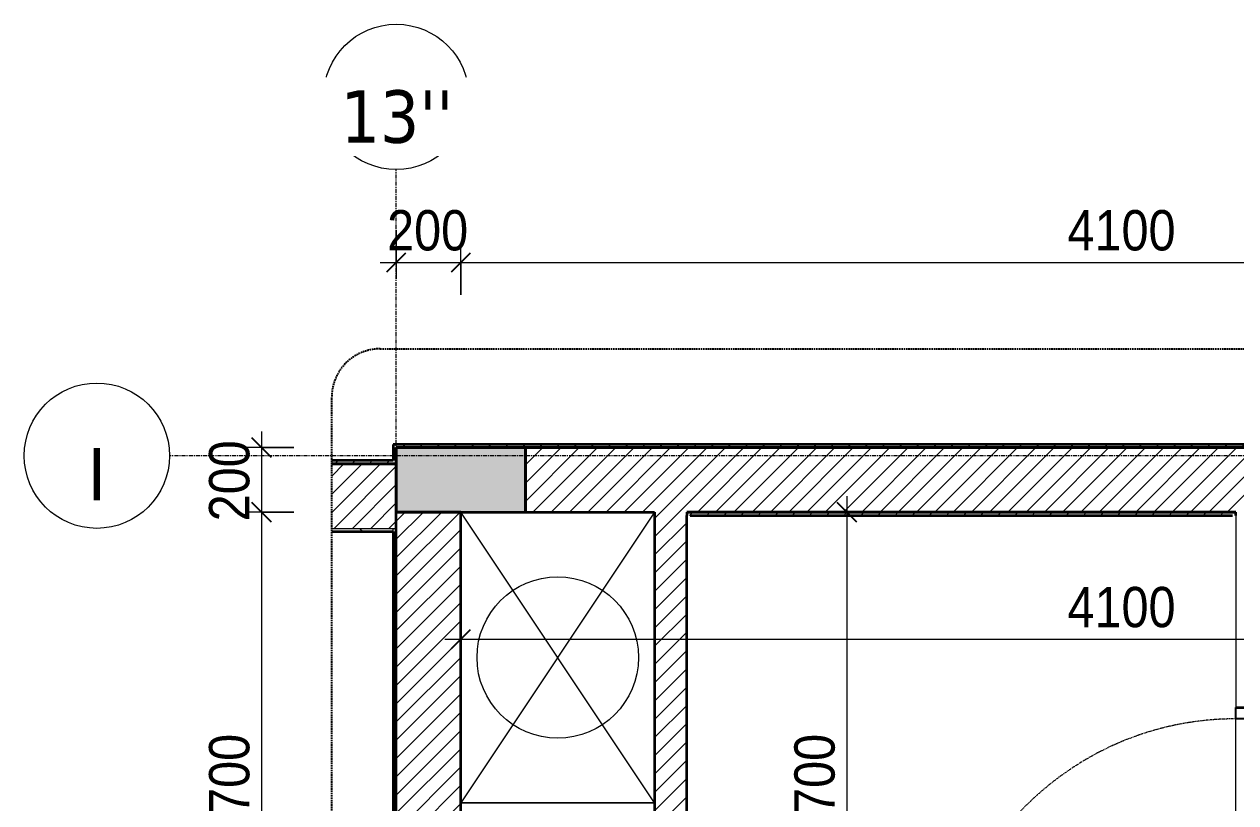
# Model space of a CAD drawing. Header units: millimetres. Extents: x 110757 to 149279, y 2002 to 54990.
# Drawn here: x 127592 to 131344, y 52462 to 54873 of the extents above; entities that cross this region are included whole.
import ezdxf

# ---------------------------------------------------------------- set-up
doc = ezdxf.new("R2010")
doc.units = ezdxf.units.MM
for name, pattern in [('Dash - Tight', [4.5, 3, -1.5]), ('Grid Line', [22.225, 12.7, -3.175, 3.175, -3.175]), ('Hidden', [7.14375, 4.7625, -2.38125])]:
    doc.linetypes.add(name, pattern=pattern)
for name, color, linetype, lineweight in [('0-2', 10, 'Continuous', 5), ('0-3', 250, 'Continuous', 18), ('A-ANNO-DIMS', 211, 'Continuous', 9), ('A-ANNO-DIMS-50', 211, 'Continuous', 9), ('A-DETL-GENF-1', 92, 'Dash - Tight', 18), ('A-DETL-GENF-2', 92, 'Hidden', 25), ('A-DOOR', 31, 'Continuous', 18), ('A-DOOR-FRAM', 31, 'Continuous', 25), ('A-FLOR', 192, 'Continuous', 18), ('A-WALL', 113, 'Continuous', 18), ('A-WALL-1', 113, 'Continuous', 35), ('A-WALL-PATT-1', 111, 'Continuous', 18), ('A-WALL-PATT-2', 250, 'Continuous', 18), ('I-WALL-1', 7, 'Continuous', 35), ('I-WALL-2', 2, 'Continuous', 35), ('S-COLS-1', 9, 'Continuous', 5), ('S-COLS-2', 7, 'Continuous', 35), ('S-GRID-1', 1, 'Grid Line', 9), ('S-GRID-IDEN', 1, 'Continuous', 9)]:
    doc.layers.add(name, color=color, linetype=linetype, lineweight=lineweight)
doc.styles.add('Tahoma_B', font='tahomabd.ttf', dxfattribs={"height": 162.5})
doc.styles.add('UTM Avo', font='', dxfattribs={"width": 0.9, "height": 125})
doc.styles.get('UTM Avo').set_extended_font_data('UTM Avo')
doc.dimstyles.new('1_Dim_chi_tiet_2_5', dxfattribs={"dimscale": 304.8, "dimtxt": 124.912619, "dimasz": 0.19685, "dimexe": 0.164042, "dimexo": 0.0625, "dimgap": 0.016404, "dimtad": 1, "dimdec": 0, "dimrnd": 5, "dimzin": 0, "dimdsep": 46, "dimtxsty": 'UTM Avo', "dimblk1": 'OBLIQUE', "dimblk2": 'OBLIQUE', "dimsah": 1, "dimcen": 0.09, "dimdle": 0.164042, "dimazin": 0, "dimtfac": 1, "dimtdec": 4, "dimtix": 1, "dimtmove": 0, "dimatfit": 3, "dimfxl": 0.328084, "dimfxlon": 1, "dimtvp": 1, "dimtolj": 1, "dimtzin": 0, "dimarcsym": 2})
pattern_1 = [(45, (0, 0), (-26.516504, 26.516504), [])]
pattern_2 = [(45, (16691.427, 0), (-28.284271, 28.284271), [])]

# ---------------------------------------------------------------- blocks, each defined once
blk = doc.blocks.new('NCV_TKTC_KET CAU_rvt-3-TKCS_THANG MÁY TM3 - MẶT BẰNG TẦNG 2-8')
at = {"layer": 'S-COLS-1'}
blk.add_hatch(color=256, dxfattribs=at).paths.add_polyline_path([(112452.6, 53361.9), (112452.6, 53561.9), (112052.6, 53561.9), (112052.6, 53361.9)])
at = {"layer": 'S-COLS-2'}
for p, q in [((112052.6, 53561.9), (112052.6, 53361.9)), ((112452.6, 53561.9), (112052.6, 53561.9)), ((112452.6, 53361.9), (112452.6, 53561.9)), ((112052.6, 53361.9), (112452.6, 53361.9))]:
    blk.add_line(p, q, dxfattribs=at)
blk = doc.blocks.new('NCV_TKTC_TANG 2_rvt-3-TKCS_THANG MÁY TM3 - MẶT BẰNG TẦNG 2-8')
at = {"layer": 'A-WALL-PATT-2'}
h = blk.add_hatch(dxfattribs=at)
h.set_pattern_fill('FP_3', color=256, style=0, pattern_type=2)
h.set_pattern_definition(pattern_1)
h.paths.add_polyline_path([(115073.4, 53561.9), (115152.6, 53561.9), (115152.6, 53571.9), (112042.6, 53571.9), (112042.6, 53561.9), (114221.2, 53561.9)])
h = blk.add_hatch(dxfattribs=at)
h.set_pattern_fill('FP_3', color=256, style=0, pattern_type=2)
h.set_pattern_definition(pattern_1)
h.paths.add_polyline_path([(112052.6, 53511.9), (112052.6, 53561.9), (112042.6, 53561.9), (112042.6, 53511.9)])
h = blk.add_hatch(dxfattribs=at)
h.set_pattern_fill('FP_3', color=256, style=0, pattern_type=2)
h.set_pattern_definition(pattern_1)
h.paths.add_polyline_path([(112042.6, 53511.9), (112042.6, 53521.9), (111852.6, 53521.9), (111852.6, 53511.9)])
at = {"layer": 'I-WALL-1'}
for p, q in [((115142.6, 53571.9), (112042.6, 53571.9)), ((112042.6, 53571.9), (112042.6, 53561.9)), ((112042.6, 53561.9), (112042.6, 53521.9)), ((112052.6, 53561.9), (115152.6, 53561.9)), ((112052.6, 53511.9), (112052.6, 53561.9)), ((112042.6, 53521.9), (111852.6, 53521.9)), ((111852.6, 53511.9), (112042.6, 53511.9)), ((112042.6, 53511.9), (112052.6, 53511.9))]:
    blk.add_line(p, q, dxfattribs=at)
blk = doc.blocks.new('FD_02 - FD_03 - FD_03-KY THUAT-900x2200mm-801877-TKCS_THANG MÁY TM3 - MẶT BẰNG TẦNG 2-8')
at = {"layer": 'A-DETL-GENF-1'}
for p, q in [((460, -50), (420, -50)), ((420, -50), (420, -970)), ((460, -970), (460, -50)), ((420, -970), (460, -970))]:
    blk.add_line(p, q, dxfattribs=at)
blk.add_arc((460, -50), 920, 180, 267.5081, dxfattribs=at)
at = {"layer": 'A-DOOR-FRAM'}
for p, q in [((-495, 50), (-450, 50)), ((-495, -50), (-495, 50)), ((-450, 50), (-450, -10)), ((450, 50), (495, 50)), ((450, -10), (450, 50)), ((495, 50), (495, -50)), ((-450, -10), (-460, -10)), ((-460, -10), (-460, -50)), ((460, -10), (450, -10)), ((460, -50), (460, -10)), ((-460, -50), (-495, -50)), ((495, -50), (460, -50))]:
    blk.add_line(p, q, dxfattribs=at)
blk = doc.blocks.new('BORDER VIEW - BORDER VIEW-2485208-TKCS_THANG MÁY TM3 - MẶT BẰNG TẦNG 2-8')
at = {"layer": 'A-DETL-GENF-2'}
for p, q in [((150, 8730.4), (4686.5, 8730.4)), ((0, 150), (0, 8580.4))]:
    blk.add_line(p, q, dxfattribs=at)
blk.add_arc((150, 8580.4), 150, 90, 180, dxfattribs=at)
blk = doc.blocks.new('Grid - M_Grid Head - Circle-353313-TKCS_THANG MÁY TM3 - MẶT BẰNG TẦNG 2-8')
at = {"layer": 'S-GRID-IDEN'}
blk.add_circle((0, 0), 4.5, dxfattribs=at)
blk = doc.blocks.new('DIMBLOCK66-TKCS_THANG MÁY TM3 - MẶT BẰNG TẦNG 2-8')
at = {"layer": 'A-ANNO-DIMS-50'}
for p, q in [((128744.1, 54235), (128744.1, 54085)), ((128744.1, 54135), (128744.1, 54235)), ((128944.1, 54035), (128944.1, 54185)), ((128694.1, 54135), (128944.1, 54135)), ((128944.1, 54135), (128944.1, 54035))]:
    blk.add_line(p, q, dxfattribs=at)
at = {"layer": 'A-ANNO-DIMS-50', "lineweight": 25}
for p, q in [((128744.1, 54135), (128774.1, 54165)), ((128944.1, 54135), (128974.1, 54165)), ((128744.1, 54135), (128714.1, 54105)), ((128944.1, 54135), (128914.1, 54105))]:
    blk.add_line(p, q, dxfattribs=at)
at = {"layer": 'A-ANNO-DIMS-50', "color": 0, "insert": (128715.7, 54297.4), "char_height": 125, "width": 308.118, "attachment_point": 1, "line_spacing_factor": 1.110334, "style": 'UTM Avo'}
blk.add_mtext('200', dxfattribs=at)
blk = doc.blocks.new('_Oblique')
at = {"color": 0, "linetype": 'ByBlock', "lineweight": -2}
blk.add_line((-0.5, -0.5), (0.5, 0.5), dxfattribs=at)
blk = doc.blocks.new('DIMBLOCK67-TKCS_THANG MÁY TM3 - MẶT BẰNG TẦNG 2-8')
at = {"layer": 'A-ANNO-DIMS-50'}
for p, q in [((128944.1, 54035), (128944.1, 54185)), ((133044, 54035), (133044, 54185)), ((128944.1, 54135), (133044, 54135)), ((128944.1, 54135), (128944.1, 54035)), ((133044, 54135), (133044, 54035))]:
    blk.add_line(p, q, dxfattribs=at)
at = {"layer": 'A-ANNO-DIMS-50', "lineweight": 25}
for p, q in [((128944.1, 54135), (128974.1, 54165)), ((133044, 54135), (133074, 54165)), ((128944.1, 54135), (128914.1, 54105)), ((133044, 54135), (133014, 54105))]:
    blk.add_line(p, q, dxfattribs=at)
at = {"layer": 'A-ANNO-DIMS-50', "color": 0, "insert": (130822.9, 54297.4), "char_height": 125, "width": 410.824, "attachment_point": 1, "line_spacing_factor": 1.110334, "style": 'UTM Avo'}
blk.add_mtext('4100', dxfattribs=at)
blk = doc.blocks.new('DIMBLOCK69-TKCS_THANG MÁY TM3 - MẶT BẰNG TẦNG 2-8')
at = {"layer": 'A-ANNO-DIMS-50'}
for p, q in [((130139.2, 53411.9), (130139.2, 51611.9)), ((130239.2, 53361.9), (130089.2, 53361.9)), ((130139.2, 53361.9), (130239.2, 53361.9)), ((130239.2, 51661.9), (130089.2, 51661.9)), ((130139.2, 51661.9), (130239.2, 51661.9))]:
    blk.add_line(p, q, dxfattribs=at)
at = {"layer": 'A-ANNO-DIMS-50', "lineweight": 25}
for p, q in [((130139.2, 53361.9), (130109.2, 53391.9)), ((130139.2, 53361.9), (130169.2, 53331.9)), ((130139.2, 51661.9), (130109.2, 51691.9)), ((130139.2, 51661.9), (130169.2, 51631.9))]:
    blk.add_line(p, q, dxfattribs=at)
at = {"layer": 'A-ANNO-DIMS-50', "color": 0, "insert": (129976.8, 52340.8), "char_height": 125, "width": 410.824, "attachment_point": 1, "rotation": 90, "line_spacing_factor": 1.110334, "style": 'UTM Avo'}
blk.add_mtext('1700', dxfattribs=at)
blk = doc.blocks.new('DIMBLOCK70-TKCS_THANG MÁY TM3 - MẶT BẰNG TẦNG 2-8')
at = {"layer": 'A-ANNO-DIMS-50'}
for p, q in [((128944.1, 53068.4), (128944.1, 52918.4)), ((128944.1, 52968.4), (128944.1, 53068.4)), ((133044, 53068.4), (133044, 52918.4)), ((133044, 52968.4), (133044, 53068.4)), ((128894.1, 52968.4), (133094, 52968.4))]:
    blk.add_line(p, q, dxfattribs=at)
at = {"layer": 'A-ANNO-DIMS-50', "lineweight": 25}
for p, q in [((128944.1, 52968.4), (128974.1, 52998.4)), ((133044, 52968.4), (133074, 52998.4)), ((128944.1, 52968.4), (128914.1, 52938.4)), ((133044, 52968.4), (133014, 52938.4))]:
    blk.add_line(p, q, dxfattribs=at)
at = {"layer": 'A-ANNO-DIMS-50', "color": 0, "insert": (130822.9, 53130.7), "char_height": 125, "width": 410.824, "attachment_point": 1, "line_spacing_factor": 1.110334, "style": 'UTM Avo'}
blk.add_mtext('4100', dxfattribs=at)
blk = doc.blocks.new('DIMBLOCK82-TKCS_THANG MÁY TM3 - MẶT BẰNG TẦNG 2-8')
at = {"layer": 'A-ANNO-DIMS-50', "lineweight": 25}
for p, q in [((128326.5, 53561.9), (128296.5, 53591.9)), ((128326.5, 53561.9), (128356.5, 53531.9)), ((128326.5, 53361.9), (128296.5, 53391.9)), ((128326.5, 53361.9), (128356.5, 53331.9))]:
    blk.add_line(p, q, dxfattribs=at)
at = {"layer": 'A-ANNO-DIMS-50'}
for p, q in [((128326.5, 53611.9), (128326.5, 53361.9)), ((128426.5, 53561.9), (128276.5, 53561.9)), ((128326.5, 53561.9), (128426.5, 53561.9)), ((128426.5, 53361.9), (128276.5, 53361.9)), ((128326.5, 53361.9), (128426.5, 53361.9))]:
    blk.add_line(p, q, dxfattribs=at)
at = {"layer": 'A-ANNO-DIMS-50', "color": 0, "insert": (128164.1, 53333.6), "char_height": 125, "width": 308.118, "attachment_point": 1, "rotation": 90, "line_spacing_factor": 1.110334, "style": 'UTM Avo'}
blk.add_mtext('200', dxfattribs=at)
blk = doc.blocks.new('DIMBLOCK83-TKCS_THANG MÁY TM3 - MẶT BẰNG TẦNG 2-8')
at = {"layer": 'A-ANNO-DIMS-50'}
for p, q in [((128426.5, 53361.9), (128276.5, 53361.9)), ((128326.5, 53361.9), (128326.5, 51661.9)), ((128326.5, 53361.9), (128426.5, 53361.9)), ((128426.5, 51661.9), (128276.5, 51661.9)), ((128326.5, 51661.9), (128426.5, 51661.9))]:
    blk.add_line(p, q, dxfattribs=at)
at = {"layer": 'A-ANNO-DIMS-50', "lineweight": 25}
for p, q in [((128326.5, 53361.9), (128296.5, 53391.9)), ((128326.5, 53361.9), (128356.5, 53331.9)), ((128326.5, 51661.9), (128296.5, 51691.9)), ((128326.5, 51661.9), (128356.5, 51631.9))]:
    blk.add_line(p, q, dxfattribs=at)
at = {"layer": 'A-ANNO-DIMS-50', "color": 0, "insert": (128164.1, 52340.8), "char_height": 125, "width": 410.824, "attachment_point": 1, "rotation": 90, "line_spacing_factor": 1.110334, "style": 'UTM Avo'}
blk.add_mtext('1700', dxfattribs=at)

msp = doc.modelspace()

# ---------------------------------------------------------------- hatches: boundary and pattern name
at = {"layer": 'A-WALL-PATT-1'}
h = msp.add_hatch(dxfattribs=at)
h.set_pattern_fill('FP_1', color=256, style=0, pattern_type=2)
h.set_pattern_definition(pattern_2)
h.paths.add_polyline_path([(131444.1, 53361.9), (131844, 53361.9), (131844, 53561.9), (129144, 53561.9), (129144, 53361.9), (131344.1, 53361.9)])
h = msp.add_hatch(dxfattribs=at)
h.set_pattern_fill('FP_1', color=256, style=0, pattern_type=2)
h.set_pattern_definition(pattern_2)
h.paths.add_polyline_path([(128734.1, 53311.9), (128744.1, 53311.9), (128744.1, 53511.9), (128544, 53511.9), (128544, 53311.9)])
h = msp.add_hatch(dxfattribs=at)
h.set_pattern_fill('FP_1', color=256, style=0, pattern_type=2)
h.set_pattern_definition(pattern_2)
h.paths.add_polyline_path([(128944.1, 51661.9), (128944.1, 53362.3), (128744.1, 53362.3), (128744.1, 51661.9)])
h = msp.add_hatch(dxfattribs=at)
h.set_pattern_fill('FP_1', color=256, style=0, pattern_type=2)
h.set_pattern_definition(pattern_2)
h.paths.add_polyline_path([(129644.1, 51661.9), (129644.1, 53361.9), (129544.1, 53361.9), (129544.1, 51661.9)])
h = msp.add_hatch(dxfattribs=at)
h.set_pattern_fill('FP_3', color=256, style=0, pattern_type=2)
h.set_pattern_definition([(45, (16691.427, 0), (-26.516504, 26.516504), [])])
h.paths.add_polyline_path([(129654.1, 53351.9), (131344.1, 53351.9), (131344.1, 53361.9), (129644.1, 53361.9), (129644.1, 53351.9)])
h = msp.add_hatch(dxfattribs=at)
h.set_pattern_fill('FP_4', color=256, style=0, pattern_type=2)
h.set_pattern_definition([(135, (16691.43, 0), (-106.06602, -106.06602), [])])
h.paths.add_polyline_path([(128544, 53301.9), (128734.1, 53301.9), (128734.1, 53311.9), (128544, 53311.9)])

# ---------------------------------------------------------------- linework, layer by layer
at = {"layer": '0-3'}
for p, q in [((129544, 52462.3), (128944.1, 53361.9)), ((129544, 53361.9), (128944.1, 52462.3)), ((129544, 52462.3), (129544, 53361.9)), ((128944.1, 52462.3), (129544, 52462.3))]:
    msp.add_line(p, q, dxfattribs=at)
msp.add_circle((129244.1, 52911.9), 250, dxfattribs=at)
at = {"layer": 'A-FLOR'}
for p, q in [((129544, 53361.9), (129544, 52462.3)), ((129544, 52462.3), (128944.1, 52462.3))]:
    msp.add_line(p, q, dxfattribs=at)
at = {"layer": 'A-WALL'}
for p, q in [((131344.1, 53351.9), (131344.1, 52756.9)), ((128544, 53311.9), (128744.1, 53311.9)), ((128734.1, 53301.9), (128734.1, 53311.9)), ((131344.1, 51801.9), (131344.1, 52721.9))]:
    msp.add_line(p, q, dxfattribs=at)
at = {"layer": 'A-WALL-1'}
for p, q in [((131844, 53561.9), (129144, 53561.9)), ((129144, 53561.9), (129144, 53361.9)), ((128744.1, 53511.9), (128544, 53511.9)), ((128744.1, 49361.9), (128744.1, 53511.9)), ((128944.1, 53362.3), (128744.1, 53362.3)), ((128944.1, 51661.9), (128944.1, 53362.3)), ((129144, 53361.9), (129544.1, 53361.9)), ((129544.1, 53361.9), (129544.1, 51661.9)), ((129644.1, 53361.9), (131344.1, 53361.9)), ((129644.1, 51671.9), (129644.1, 53351.9)), ((128544, 53301.9), (128734.1, 53301.9)), ((128734.1, 53301.9), (128734.1, 49037.4)), ((131344.1, 52756.9), (131444.1, 52756.9))]:
    msp.add_line(p, q, dxfattribs=at)
at = {"layer": 'I-WALL-2'}
for p, q in [((131344.1, 53361.9), (129644.1, 53361.9)), ((129644.1, 53361.9), (129644.1, 53351.9)), ((131344.1, 53351.9), (131344.1, 53361.9)), ((129654.1, 53351.9), (131334.1, 53351.9))]:
    msp.add_line(p, q, dxfattribs=at)
at = {"layer": 'S-GRID-1'}
for p, q in [((128744.1, 53173), (128744.1, 54423)), ((129291.8, 53536.9), (128041.8, 53536.9)), ((133230.1, 53536.9), (129291.8, 53536.9)), ((128744.1, 45240.5), (128744.1, 53173))]:
    msp.add_line(p, q, dxfattribs=at)

# ---------------------------------------------------------------- block references
at = {"layer": '0-2'}
for name in ['NCV_TKTC_TANG 2_rvt-3-TKCS_THANG MÁY TM3 - MẶT BẰNG TẦNG 2-8', 'NCV_TKTC_KET CAU_rvt-3-TKCS_THANG MÁY TM3 - MẶT BẰNG TẦNG 2-8']:
    msp.add_blockref(name, (16691.4, 0), dxfattribs=at)
at = {"layer": 'A-DETL-GENF-1'}
msp.add_blockref('BORDER VIEW - BORDER VIEW-2485208-TKCS_THANG MÁY TM3 - MẶT BẰNG TẦNG 2-8', (128544, 45137.4), dxfattribs=at)
at = {"layer": 'A-DOOR', "rotation": 270}
msp.add_blockref('FD_02 - FD_03 - FD_03-KY THUAT-900x2200mm-801877-TKCS_THANG MÁY TM3 - MẶT BẰNG TẦNG 2-8', (131394.1, 52261.9), dxfattribs=at)
at = {"layer": 'S-GRID-IDEN', "xscale": 49.99999999999998, "yscale": 49.99999999999998, "zscale": 49.99999999999998}
msp.add_blockref('Grid - M_Grid Head - Circle-353313-TKCS_THANG MÁY TM3 - MẶT BẰNG TẦNG 2-8', (128744.1, 54648), dxfattribs=at)
at = {"layer": 'S-GRID-IDEN', "xscale": 49.99999999999998, "yscale": 49.99999999999998, "zscale": 49.99999999999998, "rotation": 89.99999999999984}
msp.add_blockref('Grid - M_Grid Head - Circle-353313-TKCS_THANG MÁY TM3 - MẶT BẰNG TẦNG 2-8', (127816.8, 53536.9), dxfattribs=at)

# ---------------------------------------------------------------- dimensions: what is measured, and where the dimension line sits
at = {"layer": 'A-ANNO-DIMS'}
for base, p1, p2, override, picture, middle in [((128944.1, 54135), (128744.1, 54235), (128944.1, 54035), {"dimpost": '<>', "dimfxl": 282.842712}, 'DIMBLOCK66-TKCS_THANG MÁY TM3 - MẶT BẰNG TẦNG 2-8', (128844.1, 54204.7)), ((133044, 54135), (128944.1, 54035), (133044, 54035), {"dimpost": '<>', "dimfxl": 4099.928669}, 'DIMBLOCK67-TKCS_THANG MÁY TM3 - MẶT BẰNG TẦNG 2-8', (130994, 54204.7)), ((133044, 52968.4), (128944.1, 53068.4), (133044, 53068.4), {"dimpost": '<>', "dimfxl": 4099.928669}, 'DIMBLOCK70-TKCS_THANG MÁY TM3 - MẶT BẰNG TẦNG 2-8', (130994, 53038))]:
    dim = msp.add_linear_dim(base=base, p1=p1, p2=p2, dimstyle='1_Dim_chi_tiet_2_5', override=override, dxfattribs=at)
    dim.commit()
    dim.dimension.update_dxf_attribs({"geometry": picture, "text_midpoint": middle})
for base, p1, p2, override, picture, middle in [((128326.5, 53361.9), (128426.5, 53561.9), (128426.5, 53361.9), {"dimpost": '<>', "dimfxl": 200}, 'DIMBLOCK82-TKCS_THANG MÁY TM3 - MẶT BẰNG TẦNG 2-8', (128256.8, 53461.9)), ((130139.2, 51661.9), (130239.2, 53361.9), (130239.2, 51661.9), {"dimpost": '<>', "dimfxl": 1700}, 'DIMBLOCK69-TKCS_THANG MÁY TM3 - MẶT BẰNG TẦNG 2-8', (130069.5, 52511.9)), ((128326.5, 51661.9), (128426.5, 53361.9), (128426.5, 51661.9), {"dimpost": '<>', "dimfxl": 1700}, 'DIMBLOCK83-TKCS_THANG MÁY TM3 - MẶT BẰNG TẦNG 2-8', (128256.8, 52511.9))]:
    dim = msp.add_linear_dim(base=base, p1=p1, p2=p2, angle=90, dimstyle='1_Dim_chi_tiet_2_5', override=override, dxfattribs=at)
    dim.commit()
    dim.dimension.update_dxf_attribs({"geometry": picture, "text_midpoint": middle})

# ---------------------------------------------------------------- next in the draw order: texts
at = {"layer": 'S-GRID-IDEN', "char_height": 162.5, "attachment_point": 5, "line_spacing_factor": 0.996129, "style": 'Tahoma_B', "bg_fill": 3, "box_fill_scale": 1.25, "bg_fill_color": 256, "bg_fill_true_color": 13158600, "bg_fill_transparency": 0}
for s, insert, width in [("\\pt634.99962,1269.99925,1905.0005,2540.00013,3174.99975,3809.99937,4445.00062,5080.00025,5714.99987,6349.9995,6985.00075,7620.00037,8255,8889.99962,9524.99925,10160.0005,10795.00013,11429.99975,12064.99938,12700.00063,13335.00025,13969.99988,14604.9995,15240.00075,15875.00038,16510,17144.99963,17779.99925,18415.0005,19050.00013,19684.99975,20319.99938;13''", (128746.2, 54585.6), 407), ('\\pt634.99962,1269.99925,1905.0005,2540.00013,3174.99975,3809.99937,4445.00062,5080.00025,5714.99987,6349.9995,6985.00075,7620.00037,8255,8889.99962,9524.99925,10160.0005,10795.00013,11429.99975,12064.99938,12700.00063,13335.00025,13969.99988,14604.9995,15240.00075,15875.00038,16510,17144.99963,17779.99925,18415.0005,19050.00013,19684.99975,20319.99938;I', (127816.6, 53479.7), 109)]:
    msp.add_mtext(s, dxfattribs=dict(at, insert=insert, width=width))

doc.saveas('drawing.dxf')
